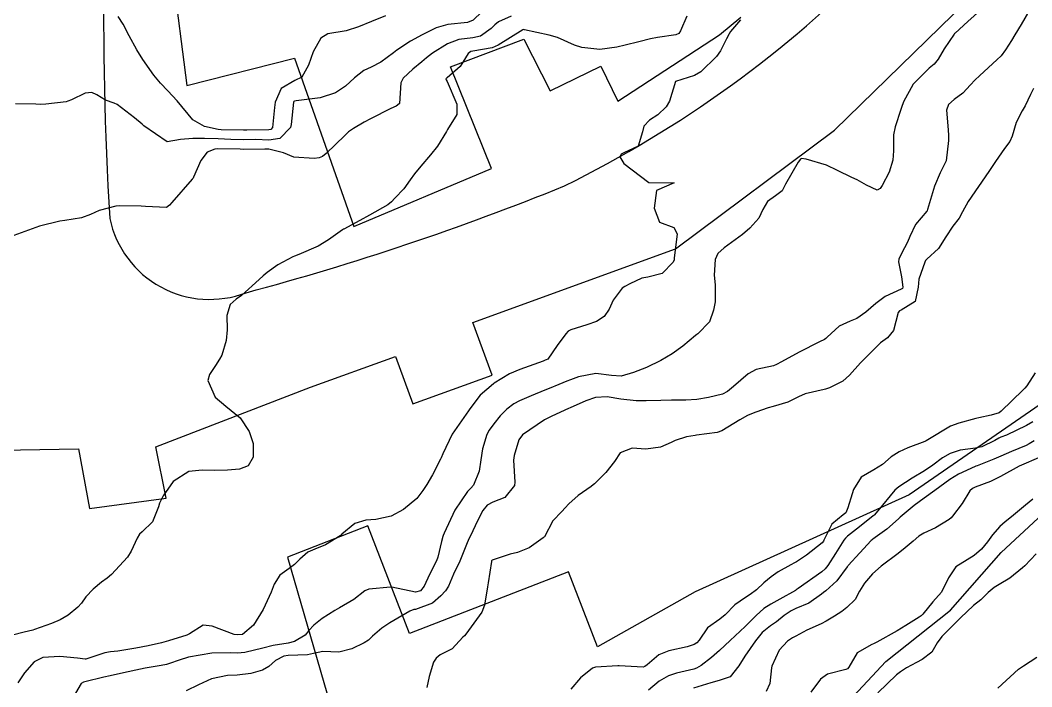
# Model space of a CAD drawing. Header units: metres. Extents: x 292545 to 299085, y 7450245 to 7463078.
# Drawn here: x 293700.5 to 293780.3, y 7462880.8 to 7462933.3 of the extents above; entities that cross this region are included whole.
import ezdxf

# ---------------------------------------------------------------- set-up
doc = ezdxf.new("R2010")
doc.units = ezdxf.units.M
for name, color, linetype in [('Curvas de Nivel 1m', 11, 'Continuous'), ('Curvas de Nivel 5m', 15, 'Continuous'), ('Edificações', 30, 'Continuous'), ('Hidrografia', 140, 'Continuous'), ('Vias Primárias', 230, 'Continuous')]:
    doc.layers.add(name, color=color, linetype=linetype)

msp = doc.modelspace()

# ---------------------------------------------------------------- linework, layer by layer
at = {"layer": 'Curvas de Nivel 1m', "flags": 128}
for points, elevation in [([(293736.916, 7462934.013), (293736.229, 7462933.338), (293735.777, 7462933.155), (293734.226, 7462933.007), (293733.312, 7462932.734), (293732.217, 7462932.197), (293731.286, 7462931.686), (293730.205, 7462930.972), (293730.088, 7462930.887), (293729.943, 7462930.773), (293728.943, 7462930.032), (293728.186, 7462929.644), (293727.608, 7462929.372), (293726.871, 7462928.81), (293726.166, 7462928.148), (293725.377, 7462927.612), (293724.157, 7462927.219), (293722.284, 7462926.998), (293722.154, 7462926.97), (293722.091, 7462926.933), (293722.065, 7462926.871), (293721.885, 7462925.123), (293721.815, 7462924.873), (293720.996, 7462924.005), (293720.118, 7462923.897), (293719.09, 7462923.928), (293718.118, 7462923.918), (293717.112, 7462923.931), (293716.119, 7462923.985), (293715.05, 7462924.019), (293714.119, 7462924.029), (293713.144, 7462923.943), (293712.115, 7462923.753), (293710.271, 7462925.008), (293710.204, 7462925.079), (293710.134, 7462925.142), (293709.521, 7462925.635), (293708.149, 7462926.684), (293707.92, 7462926.803), (293707.239, 7462927.044), (293706.549, 7462927.447), (293706.159, 7462927.635), (293705.634, 7462927.592), (293704.549, 7462927.076), (293704.275, 7462926.956), (293704.151, 7462926.919), (293702.53, 7462926.715), (293702.149, 7462926.689), (293701.753, 7462926.71), (293700.149, 7462926.746)], 691), ([(293776.242, 7462934.143), (293775.233, 7462933.24), (293774.224, 7462932.325), (293774.185, 7462932.289), (293774.159, 7462932.251), (293773.37, 7462931.094), (293772.881, 7462930.263), (293772.577, 7462929.878), (293772.186, 7462929.556), (293770.91, 7462928.289), (293770.159, 7462926.905), (293770.006, 7462926.45), (293769.953, 7462926.302), (293769.496, 7462924.943), (293769.368, 7462924.308), (293769.368, 7462923.05), (293769.324, 7462922.308), (293769.028, 7462921.371), (293768.489, 7462920.316), (293768.326, 7462920.071), (293768.077, 7462919.947), (293767.246, 7462920.333), (293766.509, 7462920.766), (293766.089, 7462920.942), (293764.957, 7462921.498), (293764.098, 7462921.904), (293762.477, 7462922.386), (293762.103, 7462922.432), (293762.04, 7462922.391), (293761.86, 7462922.154), (293760.866, 7462920.408), (293760.602, 7462919.885), (293760.069, 7462919.491), (293759.446, 7462919.043), (293759.065, 7462918.43), (293758.749, 7462917.73), (293758.038, 7462916.936), (293757.468, 7462916.448), (293756.017, 7462915.399), (293755.526, 7462914.96), (293755.305, 7462914.477), (293755.229, 7462913.243), (293755.301, 7462912.477), (293755.299, 7462911.147), (293755.179, 7462910.478), (293754.852, 7462909.578), (293753.935, 7462908.614), (293753.862, 7462908.563), (293753.77, 7462908.492), (293752.771, 7462907.655), (293751.918, 7462907.053), (293751.039, 7462906.523), (293749.907, 7462905.977), (293748.873, 7462905.581), (293747.9, 7462905.284), (293747.136, 7462905.332), (293745.902, 7462905.497), (293744.534, 7462905.235), (293743.897, 7462904.989), (293743.624, 7462904.884), (293742.984, 7462904.619), (293742.213, 7462904.302), (293741.886, 7462904.174), (293740.792, 7462903.733), (293739.873, 7462903.329), (293739.444, 7462903.09), (293738.882, 7462902.67), (293738.366, 7462902.166), (293737.851, 7462901.528), (293737.496, 7462901.034), (293737.303, 7462900.685), (293736.968, 7462899.552), (293736.835, 7462898.69), (293736.706, 7462897.794), (293736.268, 7462896.695), (293736.039, 7462896.449), (293735.788, 7462896.195), (293734.78, 7462894.715), (293733.932, 7462892.904), (293733.857, 7462892.728), (293733.835, 7462892.645), (293733.746, 7462892.253), (293733.453, 7462891.007), (293733.351, 7462890.734), (293732.79, 7462889.661), (293732.377, 7462888.743), (293732.09, 7462888.353), (293731.696, 7462888.268), (293729.828, 7462888.651), (293729.701, 7462888.665), (293728.003, 7462888.492), (293727.699, 7462888.365), (293726.813, 7462887.687), (293725.685, 7462887.032), (293725.325, 7462886.825), (293724.336, 7462886.177), (293723.665, 7462885.666), (293723.285, 7462885.228), (293722.984, 7462884.857), (293722.156, 7462884.357), (293721.647, 7462884.248), (293720.474, 7462884.052), (293719.642, 7462883.835), (293718.226, 7462883.499), (293717.638, 7462883.456), (293717.076, 7462883.488), (293715.638, 7462883.443), (293713.798, 7462883.131), (293713.634, 7462883.089), (293713.538, 7462883.067), (293713.274, 7462882.974), (293712.058, 7462882.556), (293711.628, 7462882.476), (293710.362, 7462882.266), (293709.624, 7462882.112), (293708.438, 7462881.844), (293707.619, 7462881.664), (293707.118, 7462881.545), (293705.614, 7462881.193), (293705.509, 7462881.166), (293705.332, 7462881.063), (293704.691, 7462879.975)], 687), ([(293780.131, 7462934.181), (293779.423, 7462932.996), (293778.941, 7462932.193), (293778.67, 7462931.742), (293778.205, 7462931.001), (293777.859, 7462930.544), (293777.527, 7462930.21), (293776.18, 7462928.988), (293775.79, 7462928.621), (293775.436, 7462928.237), (293774.828, 7462927.582), (293774.161, 7462927.08), (293773.718, 7462926.694), (293773.546, 7462926.256), (293773.686, 7462924.698), (293773.718, 7462924.254), (293773.718, 7462923.855), (293773.519, 7462922.259), (293773.05, 7462921.304), (293772.595, 7462920.272), (293772.054, 7462918.415), (293772.02, 7462918.313), (293771.996, 7462918.281), (293771.095, 7462917.237), (293770.657, 7462916.294), (293770.468, 7462915.854), (293770.013, 7462914.959), (293769.792, 7462914.517), (293769.765, 7462914.302), (293769.991, 7462913.108), (293770.102, 7462912.299), (293770.082, 7462912.199), (293769.981, 7462912.133), (293768.715, 7462911.573), (293767.97, 7462911.011), (293767.19, 7462910.332), (293766.466, 7462909.832), (293765.952, 7462909.611), (293765.078, 7462909.227), (293764.138, 7462908.368), (293764.042, 7462908.258), (293763.931, 7462908.181), (293763.532, 7462907.979), (293761.921, 7462907.165), (293760.529, 7462906.414), (293760.136, 7462906.192), (293759.91, 7462906.106), (293758.544, 7462905.796), (293757.903, 7462905.476), (293756.747, 7462904.457), (293756.284, 7462904.067), (293755.884, 7462903.857), (293754.772, 7462903.589), (293753.877, 7462903.453), (293752.992, 7462903.383), (293751.876, 7462903.382), (293751.031, 7462903.367), (293749.875, 7462903.334), (293749.092, 7462903.331), (293747.876, 7462903.464), (293746.806, 7462903.644), (293745.878, 7462903.612), (293745.115, 7462903.351), (293743.866, 7462902.791), (293743.74, 7462902.737), (293743.459, 7462902.614), (293742.371, 7462902.112), (293741.855, 7462901.845), (293740.13, 7462900.656), (293739.839, 7462900.257), (293739.46, 7462899.03), (293739.414, 7462898.664), (293739.522, 7462896.938), (293739.48, 7462896.663), (293738.736, 7462895.718), (293737.78, 7462895.343), (293737.344, 7462895.118), (293736.992, 7462894.688), (293736.58, 7462893.877), (293736.012, 7462892.697), (293735.924, 7462892.525), (293735.744, 7462892.135), (293735.337, 7462891.098), (293735.174, 7462890.708), (293734.68, 7462889.683), (293734.273, 7462888.721), (293734.055, 7462888.369), (293733.691, 7462887.956), (293733.021, 7462887.398), (293731.675, 7462886.903), (293731.548, 7462886.879), (293731.229, 7462886.757), (293729.664, 7462885.844), (293729.023, 7462885.426), (293728.29, 7462884.794), (293727.97, 7462884.476), (293727.648, 7462884.264), (293726.666, 7462883.787), (293725.64, 7462883.533), (293724.387, 7462883.586), (293723.639, 7462883.416), (293723.178, 7462883.314), (293721.637, 7462883.259), (293721.299, 7462883.211), (293720.637, 7462882.88), (293720.123, 7462882.387), (293719.621, 7462882.107), (293718.69, 7462881.836), (293717.615, 7462881.712), (293716.863, 7462881.679), (293715.61, 7462881.429), (293714.578, 7462880.955), (293713.606, 7462880.477)], 686), ([(293753.077, 7462933.659), (293752.586, 7462932.506), (293752.44, 7462932.288), (293752.218, 7462932.188), (293750.766, 7462931.973), (293750.216, 7462931.861), (293749.299, 7462931.629), (293748.211, 7462931.368), (293747.56, 7462931.216), (293746.208, 7462931.043), (293744.791, 7462931.183), (293744.211, 7462931.383), (293742.87, 7462931.969), (293742.218, 7462932.173), (293740.28, 7462932.592), (293740.222, 7462932.599), (293740.146, 7462932.575), (293738.21, 7462931.363), (293737.731, 7462931.162), (293736.205, 7462930.897), (293736.042, 7462930.864), (293735.825, 7462930.704), (293735.198, 7462929.7), (293734.174, 7462928.81), (293734.124, 7462928.771), (293734.087, 7462928.721), (293734.101, 7462928.649), (293734.171, 7462928.519), (293734.934, 7462926.712), (293734.945, 7462925.908), (293734.208, 7462924.719), (293734.18, 7462924.672), (293734.131, 7462924.569), (293733.423, 7462923.421), (293732.869, 7462922.739), (293732.094, 7462921.848), (293731.606, 7462921.236), (293731.273, 7462920.758), (293730.775, 7462920.061), (293730.061, 7462919.313), (293729.801, 7462919.03), (293729.489, 7462918.778), (293728.045, 7462917.97), (293727.288, 7462917.56), (293726.033, 7462916.874), (293725.995, 7462916.859), (293725.921, 7462916.821), (293724.816, 7462916.041), (293724.02, 7462915.533), (293722.485, 7462914.863), (293722.142, 7462914.737), (293722.01, 7462914.682), (293720.83, 7462914.052), (293719.992, 7462913.463), (293719.683, 7462913.197), (293719.355, 7462912.899), (293717.97, 7462911.651), (293717.549, 7462911.342), (293717.067, 7462910.929), (293716.818, 7462910.068), (293716.832, 7462908.931), (293716.759, 7462908.103), (293716.415, 7462906.935), (293716.23, 7462906.616), (293715.905, 7462906.122), (293715.432, 7462905.41), (293715.3, 7462904.946), (293715.88, 7462903.627), (293716.738, 7462902.931), (293717.859, 7462902.01), (293718.564, 7462900.909), (293718.896, 7462899.967), (293718.876, 7462898.904), (293718.496, 7462898.226), (293717.808, 7462897.958), (293716.852, 7462897.885), (293715.806, 7462897.837), (293714.872, 7462897.884), (293713.805, 7462897.764), (293712.569, 7462896.978), (293711.786, 7462895.841), (293711.504, 7462895.265), (293711.411, 7462894.994), (293710.956, 7462893.803), (293710.13, 7462893.006), (293709.926, 7462892.833), (293709.745, 7462892.509), (293709.267, 7462891.48), (293708.981, 7462891.021), (293707.709, 7462889.648), (293707.376, 7462889.373), (293706.924, 7462889.048), (293706.261, 7462888.491), (293705.691, 7462887.878), (293705.346, 7462887.403), (293705.069, 7462887.066), (293704.311, 7462886.436), (293703.668, 7462886.076), (293702.972, 7462885.782), (293701.656, 7462885.319), (293701.5, 7462885.267), (293700.819, 7462885.118), (293699.903, 7462884.875)], 689), ([(293757.309, 7462933.373), (293756.525, 7462932.457), (293756.414, 7462932.264), (293756.214, 7462931.866), (293755.74, 7462930.927), (293755.423, 7462930.472), (293754.181, 7462929.27), (293753.688, 7462928.984), (293752.173, 7462928.51), (293751.711, 7462926.96), (293751.445, 7462926.517), (293750.79, 7462925.877), (293750.137, 7462925.454), (293749.679, 7462924.995), (293749.586, 7462924.545), (293749.236, 7462923.424), (293748.106, 7462922.876), (293747.886, 7462922.781), (293747.782, 7462922.563), (293748.098, 7462922.038), (293750.083, 7462920.54), (293752.083, 7462920.51), (293750.682, 7462919.923), (293750.513, 7462918.533), (293750.924, 7462917.409), (293752.038, 7462916.991), (293752.308, 7462916.507), (293752.088, 7462914.583), (293752.077, 7462914.509), (293752.071, 7462914.45), (293752.009, 7462914.273), (293751.14, 7462913.379), (293749.991, 7462913.09), (293749.518, 7462913.017), (293748.583, 7462912.554), (293748.177, 7462912.362), (293747.98, 7462912.23), (293747.265, 7462911.272), (293746.95, 7462910.57), (293746.55, 7462909.978), (293745.948, 7462909.6), (293745.196, 7462909.339), (293743.938, 7462908.923), (293743.728, 7462908.82), (293743.533, 7462908.614), (293742.85, 7462907.695), (293742.105, 7462906.628), (293741.982, 7462906.56), (293741.912, 7462906.533), (293741.744, 7462906.465), (293739.905, 7462905.82), (293739.098, 7462905.471), (293737.893, 7462904.732), (293737.861, 7462904.713), (293737.821, 7462904.681), (293736.774, 7462903.796), (293735.964, 7462902.699), (293735.926, 7462902.636), (293735.861, 7462902.556), (293734.581, 7462900.719), (293733.827, 7462899.159), (293733.704, 7462898.851), (293733.647, 7462898.732), (293733.027, 7462897.515), (293732.583, 7462896.742), (293732.274, 7462896.259), (293731.782, 7462895.644), (293730.729, 7462894.766), (293729.768, 7462894.253), (293728.565, 7462893.991), (293727.764, 7462893.946), (293726.899, 7462893.671), (293725.874, 7462892.819), (293725.815, 7462892.756), (293725.751, 7462892.699), (293724.582, 7462891.996), (293723.735, 7462891.659), (293723.182, 7462891.404), (293722.556, 7462890.862), (293722.146, 7462890.439), (293721.715, 7462890.122), (293720.995, 7462889.593), (293720.549, 7462888.882), (293720.31, 7462888.27), (293719.683, 7462886.89), (293718.901, 7462885.664), (293718.035, 7462884.914), (293717.653, 7462884.889), (293717.392, 7462884.923), (293715.663, 7462885.587), (293714.948, 7462885.667), (293713.872, 7462884.967), (293713.652, 7462884.875), (293712.203, 7462884.428), (293711.646, 7462884.271), (293710.611, 7462884.033), (293709.641, 7462883.835), (293708.202, 7462883.595), (293707.638, 7462883.551), (293707.197, 7462883.485), (293705.931, 7462883.057), (293705.703, 7462882.988), (293705.632, 7462882.984), (293705.03, 7462883.066), (293703.634, 7462883.195), (293702.305, 7462883.1), (293701.63, 7462882.775), (293700.843, 7462881.895), (293700.331, 7462881.123)], 688), ([(293729.316, 7462933.695), (293728.227, 7462933.246), (293727.19, 7462932.806), (293726.22, 7462932.499), (293724.777, 7462932.275), (293724.214, 7462931.914), (293723.607, 7462930.849), (293723.235, 7462929.806), (293722.731, 7462928.862), (293722.17, 7462928.586), (293721.081, 7462927.964), (293720.612, 7462926.885), (293720.565, 7462926.47), (293720.396, 7462924.887), (293720.282, 7462924.737), (293720.13, 7462924.708), (293718.373, 7462924.664), (293718.129, 7462924.661), (293716.36, 7462924.706), (293716.13, 7462924.726), (293715.05, 7462924.951), (293714.138, 7462925.484), (293712.886, 7462926.973), (293712.161, 7462927.765), (293711.566, 7462928.389), (293711.046, 7462928.997), (293710.191, 7462930.232), (293709.721, 7462931.015), (293709.116, 7462932.119), (293708.64, 7462933.026), (293708.232, 7462933.635)], 692), ([(293780.54, 7462905.537), (293779.888, 7462904.521), (293779.73, 7462904.338), (293779.561, 7462904.185), (293777.866, 7462902.515), (293777.691, 7462902.385), (293777.079, 7462902.218), (293776.085, 7462902.003), (293775.86, 7462901.942), (293774.533, 7462901.566), (293773.854, 7462901.333), (293772.073, 7462900.277), (293771.938, 7462900.182), (293771.841, 7462900.136), (293770.5, 7462899.626), (293769.828, 7462899.317), (293769.193, 7462898.935), (293768.503, 7462898.32), (293767.809, 7462897.912), (293766.814, 7462897.329), (293766.224, 7462896.346), (293766.122, 7462896.014), (293765.779, 7462894.913), (293765.617, 7462894.509), (293765.406, 7462894.354), (293764.515, 7462893.609), (293763.886, 7462892.369), (293763.839, 7462892.272), (293763.741, 7462892.153), (293762.508, 7462891.166), (293761.725, 7462890.65), (293761.567, 7462890.559), (293761.27, 7462890.405), (293760.272, 7462889.86), (293759.713, 7462889.472), (293759.146, 7462888.988), (293758.556, 7462888.431), (293758.062, 7462888.072), (293757.694, 7462887.844), (293756.87, 7462887.267), (293756.103, 7462886.464), (293755.669, 7462886.118), (293754.701, 7462885.441), (293754.058, 7462884.486), (293753.876, 7462884.262), (293753.649, 7462884.127), (293753.096, 7462883.947), (293751.644, 7462883.631), (293750.857, 7462883.311), (293749.952, 7462882.537), (293749.775, 7462882.394), (293749.63, 7462882.346), (293747.738, 7462882.452), (293747.631, 7462882.453), (293745.866, 7462882.35), (293745.628, 7462882.277), (293744.698, 7462881.517), (293743.941, 7462880.607)], 684), ([(293780.361, 7462901.672), (293779.855, 7462901.383), (293778.269, 7462900.626), (293777.845, 7462900.465), (293777.665, 7462900.392), (293777.353, 7462900.215), (293776.337, 7462899.723), (293775.833, 7462899.597), (293774.62, 7462899.453), (293773.827, 7462899.198), (293773.243, 7462898.837), (293772.477, 7462898.27), (293771.808, 7462897.813), (293770.854, 7462897.238), (293769.796, 7462896.565), (293769.48, 7462896.305), (293768.13, 7462894.678), (293767.833, 7462894.329), (293767.804, 7462894.298), (293767.772, 7462894.275), (293766.702, 7462893.397), (293765.748, 7462892.671), (293765.576, 7462892.522), (293765.454, 7462892.353), (293764.797, 7462891.295), (293764.204, 7462890.365), (293763.992, 7462890.096), (293763.718, 7462889.856), (293761.842, 7462888.535), (293761.703, 7462888.444), (293761.677, 7462888.427), (293761.636, 7462888.401), (293760.401, 7462887.704), (293759.686, 7462887.311), (293759.139, 7462886.968), (293758.553, 7462886.431), (293758.118, 7462885.986), (293757.664, 7462885.545), (293756.488, 7462884.457), (293755.645, 7462883.663), (293755.013, 7462883.103), (293754.194, 7462882.484), (293753.848, 7462882.269), (293753.628, 7462882.194), (293752.261, 7462881.873), (293751.62, 7462881.654), (293750.9, 7462881.24), (293750.064, 7462880.535)], 683), ([(293780.47, 7462900.174), (293780.076, 7462899.941), (293779.838, 7462899.828), (293778.681, 7462899.346), (293777.824, 7462898.979), (293777.284, 7462898.752), (293775.967, 7462898.228), (293775.86, 7462898.182), (293775.812, 7462898.163), (293774.486, 7462897.564), (293773.802, 7462897.137), (293772.634, 7462896.267), (293771.787, 7462895.662), (293770.987, 7462895.081), (293770.043, 7462894.297), (293769.897, 7462894.173), (293769.769, 7462894.051), (293768.849, 7462893.221), (293767.744, 7462892.434), (293767.684, 7462892.39), (293767.619, 7462892.331), (293766.722, 7462891.351), (293765.795, 7462890.349), (293765.761, 7462890.311), (293765.722, 7462890.252), (293764.914, 7462889.155), (293764.037, 7462888.367), (293763.848, 7462888.221), (293763.699, 7462888.092), (293762.683, 7462887.39), (293761.681, 7462886.968), (293761.294, 7462886.789), (293760.758, 7462886.409), (293760.156, 7462885.927), (293759.665, 7462885.592), (293759.019, 7462885.067), (293758.49, 7462884.432), (293757.641, 7462883.22), (293757.171, 7462882.455), (293756.495, 7462881.586), (293755.615, 7462881.29), (293754.976, 7462881.113), (293753.606, 7462880.687)], 682), ([(293781.031, 7462898.962), (293779.817, 7462898.43), (293779.64, 7462898.358), (293779.283, 7462898.188), (293777.805, 7462897.37), (293777.026, 7462896.993), (293775.796, 7462896.533), (293775.59, 7462896.437), (293775.377, 7462896.234), (293774.784, 7462895.239), (293774.022, 7462894.248), (293773.909, 7462894.111), (293773.769, 7462893.975), (293772.688, 7462893.337), (293771.752, 7462892.901), (293771.372, 7462892.661), (293770.918, 7462892.288), (293770.288, 7462891.744), (293769.733, 7462891.306), (293768.394, 7462890.32), (293767.717, 7462889.705), (293767.077, 7462888.968), (293766.697, 7462888.34), (293766.353, 7462887.683), (293765.683, 7462887.041), (293765.287, 7462886.745), (293764.719, 7462886.36), (293764.066, 7462885.969), (293763.667, 7462885.76), (293762.537, 7462885.262), (293761.657, 7462884.799), (293761.405, 7462884.653), (293761.023, 7462884.406), (293760.364, 7462883.691), (293759.772, 7462882.419), (293759.741, 7462882.3), (293759.609, 7462881.065), (293759.318, 7462880.424)], 681), ([(293780.625, 7462891.28), (293779.725, 7462890.345), (293779.538, 7462890.183), (293778.538, 7462889.37), (293777.703, 7462888.866), (293777.295, 7462888.618), (293776.831, 7462888.219), (293776.245, 7462887.666), (293775.683, 7462887.214), (293774.659, 7462886.245), (293773.663, 7462885.235), (293773.171, 7462884.752), (293772.82, 7462884.268), (293772.393, 7462883.521), (293771.633, 7462882.949), (293771.192, 7462882.722), (293770.403, 7462882.292), (293769.926, 7462881.99), (293769.617, 7462881.729), (293768.131, 7462880.322)], 679), ([(293777.608, 7462880.698), (293779.214, 7462882.186), (293779.456, 7462882.352), (293779.627, 7462882.455), (293780.67, 7462883.137)], 679)]:
    msp.add_lwpolyline(points, dxfattribs=dict(at, elevation=elevation))
at = {"layer": 'Curvas de Nivel 5m', "flags": 128}
for points, elevation in [([(293739.23, 7462933.662), (293738.228, 7462933.214), (293737.93, 7462932.979), (293737.646, 7462932.686), (293736.816, 7462932.095), (293736.215, 7462931.954), (293735.098, 7462931.827), (293734.211, 7462931.486), (293733.027, 7462930.738), (293732.561, 7462930.381), (293732.193, 7462930.061), (293731.465, 7462929.476), (293730.706, 7462928.765), (293730.535, 7462928.401), (293730.41, 7462926.767), (293730.277, 7462926.643), (293730.151, 7462926.576), (293729.75, 7462926.377), (293728.141, 7462925.566), (293727.638, 7462925.304), (293726.782, 7462924.814), (293726.414, 7462924.531), (293726.124, 7462924.252), (293725.387, 7462923.554), (293724.637, 7462922.835), (293724.35, 7462922.588), (293724.099, 7462922.48), (293723.682, 7462922.429), (293722.1, 7462922.555), (293721.266, 7462922.878), (293720.107, 7462923.164), (293719.811, 7462923.189), (293718.107, 7462923.16), (293717.857, 7462923.164), (293716.107, 7462923.195), (293715.868, 7462923.181), (293715.258, 7462922.948), (293714.767, 7462922.282), (293714.186, 7462920.959), (293714.151, 7462920.891), (293714.081, 7462920.808), (293712.464, 7462918.984), (293712.292, 7462918.754), (293712.057, 7462918.587), (293710.399, 7462918.666), (293710.058, 7462918.688), (293708.376, 7462918.709), (293708.058, 7462918.686), (293706.755, 7462918.347), (293706.047, 7462918.027), (293705.339, 7462917.772), (293704.04, 7462917.561), (293703.63, 7462917.493), (293702.033, 7462917.1), (293700.025, 7462916.377)], 690), ([(293780.398, 7462927.951), (293780.166, 7462927.49), (293779.75, 7462926.591), (293779.509, 7462926.186), (293779.046, 7462925.284), (293778.732, 7462924.194), (293778.539, 7462923.775), (293778.113, 7462923.217), (293777.412, 7462922.21), (293776.894, 7462921.415), (293776.073, 7462920.23), (293775.25, 7462919.049), (293774.813, 7462918.242), (293774.547, 7462917.746), (293774.041, 7462917.107), (293773.495, 7462916.258), (293772.929, 7462915.356), (293772.006, 7462914.516), (293771.895, 7462914.391), (293771.834, 7462914.282), (293771.357, 7462912.918), (293771.32, 7462912.287), (293771.081, 7462911.18), (293769.965, 7462910.492), (293769.833, 7462910.433), (293769.749, 7462910.302), (293769.374, 7462908.873), (293768.892, 7462908.31), (293768.334, 7462907.911), (293767.924, 7462907.478), (293766.755, 7462906.337), (293765.903, 7462905.36), (293765.37, 7462904.883), (293764.335, 7462904.366), (293763.996, 7462904.265), (293763.891, 7462904.238), (293762.399, 7462903.878), (293761.882, 7462903.656), (293761.037, 7462903.247), (293759.87, 7462902.899), (293759.497, 7462902.795), (293758.504, 7462902.434), (293758.049, 7462902.25), (293757.86, 7462902.177), (293757.243, 7462901.835), (293755.848, 7462900.987), (293755.47, 7462900.85), (293753.844, 7462900.627), (293753.723, 7462900.612), (293753.059, 7462900.498), (293752.144, 7462900.203), (293751.838, 7462900.059), (293751, 7462899.688), (293749.833, 7462899.524), (293748.765, 7462899.619), (293747.83, 7462899.242), (293747.38, 7462898.567), (293746.701, 7462897.686), (293745.796, 7462896.805), (293745.68, 7462896.705), (293745.532, 7462896.593), (293744.504, 7462895.884), (293743.779, 7462895.221), (293743.494, 7462894.895), (293743.208, 7462894.616), (293742.516, 7462893.868), (293741.842, 7462892.629), (293741.8, 7462892.582), (293741.752, 7462892.549), (293740.637, 7462891.749), (293739.734, 7462891.392), (293739.147, 7462891.251), (293737.724, 7462890.771), (293737.687, 7462890.716), (293737.673, 7462890.68), (293737.404, 7462888.985), (293737.361, 7462888.683), (293737.131, 7462887.236), (293736.9, 7462886.692), (293735.655, 7462884.948), (293735.538, 7462884.827), (293735.426, 7462884.712), (293734.564, 7462883.801), (293733.639, 7462883.309), (293733.301, 7462883.068), (293733.104, 7462882.735), (293732.75, 7462881.604), (293732.578, 7462880.74)], 685), ([(293780.36, 7462895.601), (293779.782, 7462895.112), (293778.673, 7462894.197), (293778.179, 7462893.792), (293777.761, 7462893.421), (293777.188, 7462892.779), (293776.783, 7462892.22), (293776.303, 7462891.659), (293775.732, 7462891.152), (293775.17, 7462890.794), (293774.283, 7462890.244), (293773.714, 7462889.39), (293773.151, 7462888.266), (293772.479, 7462887.484), (293771.677, 7462886.524), (293771.564, 7462886.392), (293771.406, 7462886.283), (293770.336, 7462885.624), (293769.662, 7462885.208), (293768.054, 7462884.324), (293767.788, 7462884.19), (293767.65, 7462884.131), (293766.504, 7462883.477), (293765.853, 7462882.348), (293765.75, 7462882.22), (293765.621, 7462882.168), (293764.178, 7462881.804), (293763.613, 7462881.395), (293762.857, 7462880.381)], 680)]:
    msp.add_lwpolyline(points, dxfattribs=dict(at, elevation=elevation))
at = {"layer": 'Edificações'}
for points in [[(293697.477, 7462899.416), (293705.125, 7462899.563), (293705.974, 7462894.858), (293712.022, 7462895.674), (293711.206, 7462899.715), (293723.41, 7462904.406), (293730.108, 7462906.838), (293731.467, 7462903.095), (293737.716, 7462905.365), (293736.207, 7462909.521), (293752.19, 7462915.326), (293764.709, 7462924.683), (293781.346, 7462940.921), (293792.001, 7462950.967), (293800.642, 7462961.302), (293807.88, 7462972.974), (293820.97, 7462994.783)], [(293827.185, 7462945.022), (293812.995, 7462929.102), (293790.85, 7462909.873), (293770.614, 7462895.931), (293753.744, 7462888.283), (293746.038, 7462883.953), (293743.748, 7462889.861), (293731.22, 7462885.006), (293727.938, 7462893.474), (293721.604, 7462891.019), (293727.835, 7462869.442), (293711.2, 7462864.638), (293711.721, 7462862.832), (293703.532, 7462861.273), (293704.124, 7462857.955), (293695.483, 7462856.309)], [(293711.401, 7462945.765), (293713.662, 7462928.19), (293722.143, 7462930.362), (293726.826, 7462917.08), (293737.671, 7462921.656), (293734.452, 7462929.659), (293740.233, 7462931.845), (293742.313, 7462927.777), (293746.3, 7462929.71), (293747.629, 7462926.969), (293755.642, 7462932.182), (293757.346, 7462933.573)]]:
    msp.add_lwpolyline(points, dxfattribs=at)
at = {"layer": 'Hidrografia', "elevation": 687.424}
msp.add_lwpolyline([(293696.775, 7462836.278), (293700.665, 7462838.249), (293705.796, 7462841.008), (293710.25, 7462842.359), (293713.601, 7462844.123), (293717.66, 7462845.587), (293724.201, 7462848.572), (293727.245, 7462849.754), (293731.643, 7462852.119), (293733.391, 7462853.358), (293739.042, 7462857.037), (293741.523, 7462859.12), (293745.639, 7462863.512), (293749.642, 7462866.046), (293755.012, 7462871.146), (293759.636, 7462873.793), (293762.962, 7462876.608), (293765.5, 7462879.311), (293768.77, 7462882.803), (293773.861, 7462886.836), (293777.864, 7462891.397), (293783.333, 7462896.465)], dxfattribs=at)
at = {"layer": 'Vias Primárias', "elevation": 697.056}
msp.add_lwpolyline([(293730.343, 7462978.851, -0.045414), (293717.578, 7462970.853, 0.229418), (293708.287, 7462958.615, 0.038911), (293707.573, 7462917.718, 0.460312), (293718.328, 7462911.862, 0.031254), (293743.432, 7462920.286, 0.084224), (293768.08, 7462938.118, 0.005827), (293788.341, 7462958.612, 0.014675), (293811.11, 7462993.167, -1.217697)], format="xyb", dxfattribs=at)

doc.saveas('drawing.dxf')
